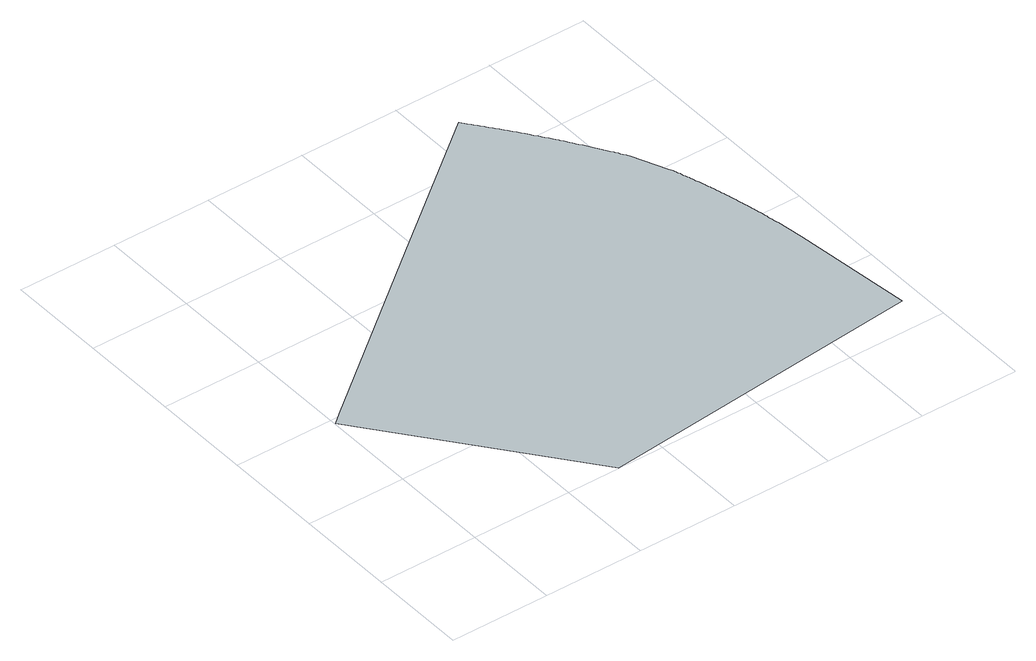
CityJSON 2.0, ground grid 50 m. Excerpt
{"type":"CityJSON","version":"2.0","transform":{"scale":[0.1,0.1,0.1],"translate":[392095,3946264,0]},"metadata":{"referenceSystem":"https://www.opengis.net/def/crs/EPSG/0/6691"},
"CityObjects":{
"object1":{"type":"GenericCityObject","attributes":{"function":"18","validFromType":"1","custodian":"江東区","notificationNumber":"江東区告示第156号","prefecture":"13","city":"13100"},"geometry":[{"type":"MultiSurface","lod":"1","boundaries":[[[0,1,2,3,4,5,6,7,8,9,10,11,12,13,14,15,16,17,18,19,20,21,22,23,24,25,26,27,28,29,30,31,32,33,34,35,36,37,38,39,40,41,42,43,44,45,46,47,48,49,50,51,52,53,54,55,56,57,58,59,60,61,62,63,64,65,66,67,68,69,70,71,72,73,74,75,76,77,78,79,80,81,82,83,84,85,86,87,88,89,90,91,92,93,94,95,96,97,98,99,100,101,102,103,104,105,106,107,108,109,110,111,112,113,114,115,116,117,118,119,120,121,122,123,124,125,126,127,128,129,130,131,132,133,134,135,136,137,138,139,140,141,142,143,144,145,146,147,148,149]]]}]},
"object2":{"type":"GenericCityObject","attributes":{"function":"25","validFromType":"1","custodian":"江東区","notificationNumber":"江東区告示第157号","prefecture":"13","city":"13100"},"geometry":[{"type":"MultiSurface","lod":"1","boundaries":[[[0,1,2,3,4,5,6,7,8,9,10,11,12,13,14,15,16,17,18,19,20,21,22,23,24,25,26,27,28,29,30,31,32,33,34,35,36,37,38,39,40,41,42,43,44,45,46,47,48,49,50,51,52,53,54,55,56,57,58,59,60,61,62,63,64,65,66,67,68,69,70,71,72,73,74,75,76,77,78,79,80,81,82,83,84,85,86,87,88,89,90,91,92,93,94,95,96,97,98,99,100,101,102,103,104,105,106,107,108,109,110,111,112,113,114,115,116,117,118,119,120,121,122,123,124,125,126,127,128,129,130,131,132,133,134,135,136,137,138,139,140,141,142,143,144,145,146,147,148,149]]]}]}
},
"vertices":[
[2340,778,0],[2319,911,0],[2317,919,0],[2316,929,0],[2314,939,0],[2313,947,0],[2311,955,0],[2309,965,0],[2308,975,0],[2306,983,0],[2304,992,0],[2303,1001,0],[2301,1011,0],[2299,1019,0],[2297,1027,0],[2295,1037,0],[2293,1047,0],[2292,1055,0],[2290,1063,0],[2288,1074,0],[2286,1083,0],[2284,1091,0],[2282,1100,0],[2280,1109,0],[2278,1117,0],[2276,1127,0],[2274,1137,0],[2272,1145,0],[2270,1153,0],[2268,1161,0],[2265,1172,0],[2263,1181,0],[2261,1189,0],[2259,1199,0],[2257,1207,0],[2254,1216,0],[2252,1226,0],[2249,1234,0],[2247,1242,0],[2245,1252,0],[2242,1262,0],[2240,1269,0],[2238,1278,0],[2235,1287,0],[2232,1297,0],[2230,1305,0],[2228,1313,0],[2225,1323,0],[2222,1332,0],[2220,1340,0],[2217,1348,0],[2215,1357,0],[2212,1367,0],[2209,1375,0],[2207,1383,0],[2204,1392,0],[2201,1402,0],[2198,1410,0],[2196,1418,0],[2193,1427,0],[2189,1437,0],[2186,1446,0],[2184,1454,0],[2181,1462,0],[2177,1471,0],[2173,1479,0],[2098,1652,0],[2089,1665,0],[2084,1673,0],[2080,1679,0],[2075,1688,0],[2070,1697,0],[2065,1704,0],[2060,1713,0],[2055,1721,0],[2050,1729,0],[2045,1736,0],[2040,1744,0],[2034,1753,0],[2030,1760,0],[2025,1768,0],[2020,1776,0],[2014,1785,0],[2009,1793,0],[2004,1801,0],[1999,1808,0],[1994,1816,0],[1989,1824,0],[1984,1832,0],[1978,1840,0],[1973,1848,0],[1967,1856,0],[1963,1863,0],[1958,1871,0],[1951,1880,0],[1946,1888,0],[1942,1895,0],[1937,1902,0],[1931,1910,0],[1925,1920,0],[1920,1926,0],[1916,1933,0],[1909,1942,0],[1904,1950,0],[1899,1957,0],[1893,1965,0],[1888,1973,0],[1882,1981,0],[1877,1988,0],[1872,1995,0],[1866,2003,0],[1860,2012,0],[1855,2019,0],[1850,2026,0],[1844,2034,0],[1838,2042,0],[1832,2050,0],[1827,2057,0],[1822,2065,0],[1816,2072,0],[1810,2080,0],[1805,2087,0],[1799,2096,0],[1793,2104,0],[1788,2110,0],[1782,2118,0],[1776,2125,0],[1771,2132,0],[1765,2140,0],[1759,2148,0],[1754,2155,0],[1748,2162,0],[1741,2171,0],[1735,2179,0],[1730,2185,0],[1725,2192,0],[1718,2201,0],[1713,2208,0],[1707,2215,0],[1701,2222,0],[1695,2230,0],[1689,2237,0],[1683,2245,0],[1661,2273,0],[955,1719,0],[56,1011,0],[6,971,0],[55,908,0],[771,1,0],[2411,170,0]
]}
